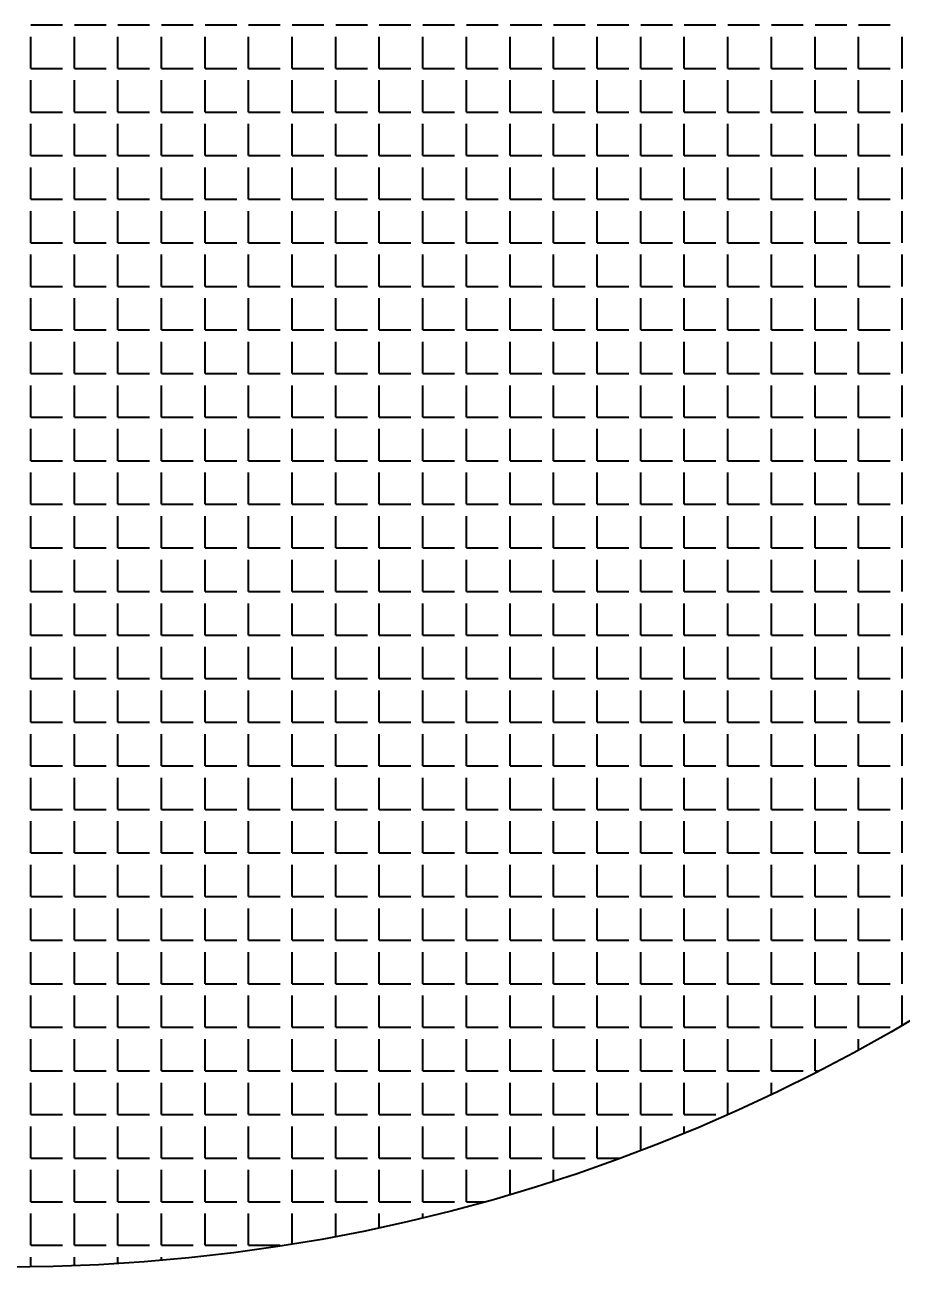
# Model space of a CAD drawing. Header units: millimetres. Extents: x 895788 to 1136524, y -21936 to 400945.
# Drawn here: x 929187.61 to 929204.19, y 272903.44 to 272926.91 of the extents above; entities that cross this region are included whole.
import ezdxf

# ---------------------------------------------------------------- set-up
doc = ezdxf.new("R2010")
doc.units = ezdxf.units.MM
doc.layers.add('GRANIT', color=10, linetype='Continuous', lineweight=30)

msp = doc.modelspace()

# ---------------------------------------------------------------- linework, layer by layer
at = {"layer": 'GRANIT', "color": 0, "linetype": 'Continuous', "lineweight": 40}
for p, q in [((929187.719, 272926.908), (929188.318, 272926.908)), ((929188.543, 272926.908), (929189.142, 272926.908)), ((929189.366, 272926.908), (929189.965, 272926.908)), ((929190.19, 272926.908), (929190.789, 272926.908)), ((929191.013, 272926.908), (929191.612, 272926.908)), ((929191.837, 272926.908), (929192.436, 272926.908)), ((929192.66, 272926.908), (929193.259, 272926.908)), ((929193.484, 272926.908), (929194.083, 272926.908)), ((929194.307, 272926.908), (929194.906, 272926.908)), ((929195.131, 272926.908), (929195.73, 272926.908)), ((929195.955, 272926.908), (929196.553, 272926.908)), ((929196.778, 272926.908), (929197.377, 272926.908)), ((929197.602, 272926.908), (929198.2, 272926.908)), ((929198.425, 272926.908), (929199.024, 272926.908)), ((929199.249, 272926.908), (929199.848, 272926.908)), ((929200.072, 272926.908), (929200.671, 272926.908)), ((929200.896, 272926.908), (929201.495, 272926.908)), ((929201.719, 272926.908), (929202.318, 272926.908)), ((929202.543, 272926.908), (929203.142, 272926.908)), ((929203.366, 272926.908), (929203.965, 272926.908)), ((929187.719, 272926.085), (929187.719, 272926.683)), ((929188.543, 272926.085), (929188.543, 272926.683)), ((929189.366, 272926.085), (929189.366, 272926.683)), ((929190.19, 272926.085), (929190.19, 272926.683)), ((929191.013, 272926.085), (929191.013, 272926.683)), ((929191.837, 272926.085), (929191.837, 272926.683)), ((929192.66, 272926.085), (929192.66, 272926.683)), ((929193.484, 272926.085), (929193.484, 272926.683)), ((929194.307, 272926.085), (929194.307, 272926.683)), ((929195.131, 272926.085), (929195.131, 272926.683)), ((929195.955, 272926.085), (929195.955, 272926.683)), ((929196.778, 272926.085), (929196.778, 272926.683)), ((929197.602, 272926.085), (929197.602, 272926.683)), ((929198.425, 272926.085), (929198.425, 272926.683)), ((929199.249, 272926.085), (929199.249, 272926.683)), ((929200.072, 272926.085), (929200.072, 272926.683)), ((929200.896, 272926.085), (929200.896, 272926.683)), ((929201.719, 272926.085), (929201.719, 272926.683)), ((929202.543, 272926.085), (929202.543, 272926.683)), ((929203.366, 272926.085), (929203.366, 272926.683)), ((929204.19, 272926.085), (929204.19, 272926.683)), ((929187.719, 272926.085), (929188.318, 272926.085)), ((929188.543, 272926.085), (929189.142, 272926.085)), ((929189.366, 272926.085), (929189.965, 272926.085)), ((929190.19, 272926.085), (929190.789, 272926.085)), ((929191.013, 272926.085), (929191.612, 272926.085)), ((929191.837, 272926.085), (929192.436, 272926.085)), ((929192.66, 272926.085), (929193.259, 272926.085)), ((929193.484, 272926.085), (929194.083, 272926.085)), ((929194.307, 272926.085), (929194.906, 272926.085)), ((929195.131, 272926.085), (929195.73, 272926.085)), ((929195.955, 272926.085), (929196.553, 272926.085)), ((929196.778, 272926.085), (929197.377, 272926.085)), ((929197.602, 272926.085), (929198.2, 272926.085)), ((929198.425, 272926.085), (929199.024, 272926.085)), ((929199.249, 272926.085), (929199.848, 272926.085)), ((929200.072, 272926.085), (929200.671, 272926.085)), ((929200.896, 272926.085), (929201.495, 272926.085)), ((929201.719, 272926.085), (929202.318, 272926.085)), ((929202.543, 272926.085), (929203.142, 272926.085)), ((929203.366, 272926.085), (929203.965, 272926.085)), ((929187.719, 272925.261), (929187.719, 272925.86)), ((929188.543, 272925.261), (929188.543, 272925.86)), ((929189.366, 272925.261), (929189.366, 272925.86)), ((929190.19, 272925.261), (929190.19, 272925.86)), ((929191.013, 272925.261), (929191.013, 272925.86)), ((929191.837, 272925.261), (929191.837, 272925.86)), ((929192.66, 272925.261), (929192.66, 272925.86)), ((929193.484, 272925.261), (929193.484, 272925.86)), ((929194.307, 272925.261), (929194.307, 272925.86)), ((929195.131, 272925.261), (929195.131, 272925.86)), ((929195.955, 272925.261), (929195.955, 272925.86)), ((929196.778, 272925.261), (929196.778, 272925.86)), ((929197.602, 272925.261), (929197.602, 272925.86)), ((929198.425, 272925.261), (929198.425, 272925.86)), ((929199.249, 272925.261), (929199.249, 272925.86)), ((929200.072, 272925.261), (929200.072, 272925.86)), ((929200.896, 272925.261), (929200.896, 272925.86)), ((929201.719, 272925.261), (929201.719, 272925.86)), ((929202.543, 272925.261), (929202.543, 272925.86)), ((929203.366, 272925.261), (929203.366, 272925.86)), ((929204.19, 272925.261), (929204.19, 272925.86)), ((929187.719, 272925.261), (929188.318, 272925.261)), ((929188.543, 272925.261), (929189.142, 272925.261)), ((929189.366, 272925.261), (929189.965, 272925.261)), ((929190.19, 272925.261), (929190.789, 272925.261)), ((929191.013, 272925.261), (929191.612, 272925.261)), ((929191.837, 272925.261), (929192.436, 272925.261)), ((929192.66, 272925.261), (929193.259, 272925.261)), ((929193.484, 272925.261), (929194.083, 272925.261)), ((929194.307, 272925.261), (929194.906, 272925.261)), ((929195.131, 272925.261), (929195.73, 272925.261)), ((929195.955, 272925.261), (929196.553, 272925.261)), ((929196.778, 272925.261), (929197.377, 272925.261)), ((929197.602, 272925.261), (929198.2, 272925.261)), ((929198.425, 272925.261), (929199.024, 272925.261)), ((929199.249, 272925.261), (929199.848, 272925.261)), ((929200.072, 272925.261), (929200.671, 272925.261)), ((929200.896, 272925.261), (929201.495, 272925.261)), ((929201.719, 272925.261), (929202.318, 272925.261)), ((929202.543, 272925.261), (929203.142, 272925.261)), ((929203.366, 272925.261), (929203.965, 272925.261)), ((929187.719, 272924.437), (929187.719, 272925.036)), ((929188.543, 272924.437), (929188.543, 272925.036)), ((929189.366, 272924.437), (929189.366, 272925.036)), ((929190.19, 272924.437), (929190.19, 272925.036)), ((929191.013, 272924.437), (929191.013, 272925.036)), ((929191.837, 272924.437), (929191.837, 272925.036)), ((929192.66, 272924.437), (929192.66, 272925.036)), ((929193.484, 272924.437), (929193.484, 272925.036)), ((929194.307, 272924.437), (929194.307, 272925.036)), ((929195.131, 272924.437), (929195.131, 272925.036)), ((929195.955, 272924.437), (929195.955, 272925.036)), ((929196.778, 272924.437), (929196.778, 272925.036)), ((929197.602, 272924.437), (929197.602, 272925.036)), ((929198.425, 272924.437), (929198.425, 272925.036)), ((929199.249, 272924.437), (929199.249, 272925.036)), ((929200.072, 272924.437), (929200.072, 272925.036)), ((929200.896, 272924.437), (929200.896, 272925.036)), ((929201.719, 272924.437), (929201.719, 272925.036)), ((929202.543, 272924.437), (929202.543, 272925.036)), ((929203.366, 272924.437), (929203.366, 272925.036)), ((929204.19, 272924.437), (929204.19, 272925.036)), ((929187.719, 272924.437), (929188.318, 272924.437)), ((929188.543, 272924.437), (929189.142, 272924.437)), ((929189.366, 272924.437), (929189.965, 272924.437)), ((929190.19, 272924.437), (929190.789, 272924.437)), ((929191.013, 272924.437), (929191.612, 272924.437)), ((929191.837, 272924.437), (929192.436, 272924.437)), ((929192.66, 272924.437), (929193.259, 272924.437)), ((929193.484, 272924.437), (929194.083, 272924.437)), ((929194.307, 272924.437), (929194.906, 272924.437)), ((929195.131, 272924.437), (929195.73, 272924.437)), ((929195.955, 272924.437), (929196.553, 272924.437)), ((929196.778, 272924.437), (929197.377, 272924.437)), ((929197.602, 272924.437), (929198.2, 272924.437)), ((929198.425, 272924.437), (929199.024, 272924.437)), ((929199.249, 272924.437), (929199.848, 272924.437)), ((929200.072, 272924.437), (929200.671, 272924.437)), ((929200.896, 272924.437), (929201.495, 272924.437)), ((929201.719, 272924.437), (929202.318, 272924.437)), ((929202.543, 272924.437), (929203.142, 272924.437)), ((929203.366, 272924.437), (929203.965, 272924.437)), ((929187.719, 272923.614), (929187.719, 272924.213)), ((929188.543, 272923.614), (929188.543, 272924.213)), ((929189.366, 272923.614), (929189.366, 272924.213)), ((929190.19, 272923.614), (929190.19, 272924.213)), ((929191.013, 272923.614), (929191.013, 272924.213)), ((929191.837, 272923.614), (929191.837, 272924.213)), ((929192.66, 272923.614), (929192.66, 272924.213)), ((929193.484, 272923.614), (929193.484, 272924.213)), ((929194.307, 272923.614), (929194.307, 272924.213)), ((929195.131, 272923.614), (929195.131, 272924.213)), ((929195.955, 272923.614), (929195.955, 272924.213)), ((929196.778, 272923.614), (929196.778, 272924.213)), ((929197.602, 272923.614), (929197.602, 272924.213)), ((929198.425, 272923.614), (929198.425, 272924.213)), ((929199.249, 272923.614), (929199.249, 272924.213)), ((929200.072, 272923.614), (929200.072, 272924.213)), ((929200.896, 272923.614), (929200.896, 272924.213)), ((929201.719, 272923.614), (929201.719, 272924.213)), ((929202.543, 272923.614), (929202.543, 272924.213)), ((929203.366, 272923.614), (929203.366, 272924.213)), ((929204.19, 272923.614), (929204.19, 272924.213)), ((929187.719, 272923.614), (929188.318, 272923.614)), ((929188.543, 272923.614), (929189.142, 272923.614)), ((929189.366, 272923.614), (929189.965, 272923.614)), ((929190.19, 272923.614), (929190.789, 272923.614)), ((929191.013, 272923.614), (929191.612, 272923.614)), ((929191.837, 272923.614), (929192.436, 272923.614)), ((929192.66, 272923.614), (929193.259, 272923.614)), ((929193.484, 272923.614), (929194.083, 272923.614)), ((929194.307, 272923.614), (929194.906, 272923.614)), ((929195.131, 272923.614), (929195.73, 272923.614)), ((929195.955, 272923.614), (929196.553, 272923.614)), ((929196.778, 272923.614), (929197.377, 272923.614)), ((929197.602, 272923.614), (929198.2, 272923.614)), ((929198.425, 272923.614), (929199.024, 272923.614)), ((929199.249, 272923.614), (929199.848, 272923.614)), ((929200.072, 272923.614), (929200.671, 272923.614)), ((929200.896, 272923.614), (929201.495, 272923.614)), ((929201.719, 272923.614), (929202.318, 272923.614)), ((929202.543, 272923.614), (929203.142, 272923.614)), ((929203.366, 272923.614), (929203.965, 272923.614)), ((929187.719, 272922.79), (929187.719, 272923.389)), ((929188.543, 272922.79), (929188.543, 272923.389)), ((929189.366, 272922.79), (929189.366, 272923.389)), ((929190.19, 272922.79), (929190.19, 272923.389)), ((929191.013, 272922.79), (929191.013, 272923.389)), ((929191.837, 272922.79), (929191.837, 272923.389)), ((929192.66, 272922.79), (929192.66, 272923.389)), ((929193.484, 272922.79), (929193.484, 272923.389)), ((929194.307, 272922.79), (929194.307, 272923.389)), ((929195.131, 272922.79), (929195.131, 272923.389)), ((929195.955, 272922.79), (929195.955, 272923.389)), ((929196.778, 272922.79), (929196.778, 272923.389)), ((929197.602, 272922.79), (929197.602, 272923.389)), ((929198.425, 272922.79), (929198.425, 272923.389)), ((929199.249, 272922.79), (929199.249, 272923.389)), ((929200.072, 272922.79), (929200.072, 272923.389)), ((929200.896, 272922.79), (929200.896, 272923.389)), ((929201.719, 272922.79), (929201.719, 272923.389)), ((929202.543, 272922.79), (929202.543, 272923.389)), ((929203.366, 272922.79), (929203.366, 272923.389)), ((929204.19, 272922.79), (929204.19, 272923.389)), ((929187.719, 272922.79), (929188.318, 272922.79)), ((929188.543, 272922.79), (929189.142, 272922.79)), ((929189.366, 272922.79), (929189.965, 272922.79)), ((929190.19, 272922.79), (929190.789, 272922.79)), ((929191.013, 272922.79), (929191.612, 272922.79)), ((929191.837, 272922.79), (929192.436, 272922.79)), ((929192.66, 272922.79), (929193.259, 272922.79)), ((929193.484, 272922.79), (929194.083, 272922.79)), ((929194.307, 272922.79), (929194.906, 272922.79)), ((929195.131, 272922.79), (929195.73, 272922.79)), ((929195.955, 272922.79), (929196.553, 272922.79)), ((929196.778, 272922.79), (929197.377, 272922.79)), ((929197.602, 272922.79), (929198.2, 272922.79)), ((929198.425, 272922.79), (929199.024, 272922.79)), ((929199.249, 272922.79), (929199.848, 272922.79)), ((929200.072, 272922.79), (929200.671, 272922.79)), ((929200.896, 272922.79), (929201.495, 272922.79)), ((929201.719, 272922.79), (929202.318, 272922.79)), ((929202.543, 272922.79), (929203.142, 272922.79)), ((929203.366, 272922.79), (929203.965, 272922.79)), ((929187.719, 272921.967), (929187.719, 272922.566)), ((929188.543, 272921.967), (929188.543, 272922.566)), ((929189.366, 272921.967), (929189.366, 272922.566)), ((929190.19, 272921.967), (929190.19, 272922.566)), ((929191.013, 272921.967), (929191.013, 272922.566)), ((929191.837, 272921.967), (929191.837, 272922.566)), ((929192.66, 272921.967), (929192.66, 272922.566)), ((929193.484, 272921.967), (929193.484, 272922.566)), ((929194.307, 272921.967), (929194.307, 272922.566)), ((929195.131, 272921.967), (929195.131, 272922.566)), ((929195.955, 272921.967), (929195.955, 272922.566)), ((929196.778, 272921.967), (929196.778, 272922.566)), ((929197.602, 272921.967), (929197.602, 272922.566)), ((929198.425, 272921.967), (929198.425, 272922.566)), ((929199.249, 272921.967), (929199.249, 272922.566)), ((929200.072, 272921.967), (929200.072, 272922.566)), ((929200.896, 272921.967), (929200.896, 272922.566)), ((929201.719, 272921.967), (929201.719, 272922.566)), ((929202.543, 272921.967), (929202.543, 272922.566)), ((929203.366, 272921.967), (929203.366, 272922.566)), ((929204.19, 272921.967), (929204.19, 272922.566)), ((929187.719, 272921.967), (929188.318, 272921.967)), ((929188.543, 272921.967), (929189.142, 272921.967)), ((929189.366, 272921.967), (929189.965, 272921.967)), ((929190.19, 272921.967), (929190.789, 272921.967)), ((929191.013, 272921.967), (929191.612, 272921.967)), ((929191.837, 272921.967), (929192.436, 272921.967)), ((929192.66, 272921.967), (929193.259, 272921.967)), ((929193.484, 272921.967), (929194.083, 272921.967)), ((929194.307, 272921.967), (929194.906, 272921.967)), ((929195.131, 272921.967), (929195.73, 272921.967)), ((929195.955, 272921.967), (929196.553, 272921.967)), ((929196.778, 272921.967), (929197.377, 272921.967)), ((929197.602, 272921.967), (929198.2, 272921.967)), ((929198.425, 272921.967), (929199.024, 272921.967)), ((929199.249, 272921.967), (929199.848, 272921.967)), ((929200.072, 272921.967), (929200.671, 272921.967)), ((929200.896, 272921.967), (929201.495, 272921.967)), ((929201.719, 272921.967), (929202.318, 272921.967)), ((929202.543, 272921.967), (929203.142, 272921.967)), ((929203.366, 272921.967), (929203.965, 272921.967)), ((929187.719, 272921.143), (929187.719, 272921.742)), ((929188.543, 272921.143), (929188.543, 272921.742)), ((929189.366, 272921.143), (929189.366, 272921.742)), ((929190.19, 272921.143), (929190.19, 272921.742)), ((929191.013, 272921.143), (929191.013, 272921.742)), ((929191.837, 272921.143), (929191.837, 272921.742)), ((929192.66, 272921.143), (929192.66, 272921.742)), ((929193.484, 272921.143), (929193.484, 272921.742)), ((929194.307, 272921.143), (929194.307, 272921.742)), ((929195.131, 272921.143), (929195.131, 272921.742)), ((929195.955, 272921.143), (929195.955, 272921.742)), ((929196.778, 272921.143), (929196.778, 272921.742)), ((929197.602, 272921.143), (929197.602, 272921.742)), ((929198.425, 272921.143), (929198.425, 272921.742)), ((929199.249, 272921.143), (929199.249, 272921.742)), ((929200.072, 272921.143), (929200.072, 272921.742)), ((929200.896, 272921.143), (929200.896, 272921.742)), ((929201.719, 272921.143), (929201.719, 272921.742)), ((929202.543, 272921.143), (929202.543, 272921.742)), ((929203.366, 272921.143), (929203.366, 272921.742)), ((929204.19, 272921.143), (929204.19, 272921.742)), ((929187.719, 272921.143), (929188.318, 272921.143)), ((929188.543, 272921.143), (929189.142, 272921.143)), ((929189.366, 272921.143), (929189.965, 272921.143)), ((929190.19, 272921.143), (929190.789, 272921.143)), ((929191.013, 272921.143), (929191.612, 272921.143)), ((929191.837, 272921.143), (929192.436, 272921.143)), ((929192.66, 272921.143), (929193.259, 272921.143)), ((929193.484, 272921.143), (929194.083, 272921.143)), ((929194.307, 272921.143), (929194.906, 272921.143)), ((929195.131, 272921.143), (929195.73, 272921.143)), ((929195.955, 272921.143), (929196.553, 272921.143)), ((929196.778, 272921.143), (929197.377, 272921.143)), ((929197.602, 272921.143), (929198.2, 272921.143)), ((929198.425, 272921.143), (929199.024, 272921.143)), ((929199.249, 272921.143), (929199.848, 272921.143)), ((929200.072, 272921.143), (929200.671, 272921.143)), ((929200.896, 272921.143), (929201.495, 272921.143)), ((929201.719, 272921.143), (929202.318, 272921.143)), ((929202.543, 272921.143), (929203.142, 272921.143)), ((929203.366, 272921.143), (929203.965, 272921.143)), ((929187.719, 272920.32), (929187.719, 272920.919)), ((929188.543, 272920.32), (929188.543, 272920.919)), ((929189.366, 272920.32), (929189.366, 272920.919)), ((929190.19, 272920.32), (929190.19, 272920.919)), ((929191.013, 272920.32), (929191.013, 272920.919)), ((929191.837, 272920.32), (929191.837, 272920.919)), ((929192.66, 272920.32), (929192.66, 272920.919)), ((929193.484, 272920.32), (929193.484, 272920.919)), ((929194.307, 272920.32), (929194.307, 272920.919)), ((929195.131, 272920.32), (929195.131, 272920.919)), ((929195.955, 272920.32), (929195.955, 272920.919)), ((929196.778, 272920.32), (929196.778, 272920.919)), ((929197.602, 272920.32), (929197.602, 272920.919)), ((929198.425, 272920.32), (929198.425, 272920.919)), ((929199.249, 272920.32), (929199.249, 272920.919)), ((929200.072, 272920.32), (929200.072, 272920.919)), ((929200.896, 272920.32), (929200.896, 272920.919)), ((929201.719, 272920.32), (929201.719, 272920.919)), ((929202.543, 272920.32), (929202.543, 272920.919)), ((929203.366, 272920.32), (929203.366, 272920.919)), ((929204.19, 272920.32), (929204.19, 272920.919)), ((929187.719, 272920.32), (929188.318, 272920.32)), ((929188.543, 272920.32), (929189.142, 272920.32)), ((929189.366, 272920.32), (929189.965, 272920.32)), ((929190.19, 272920.32), (929190.789, 272920.32)), ((929191.013, 272920.32), (929191.612, 272920.32)), ((929191.837, 272920.32), (929192.436, 272920.32)), ((929192.66, 272920.32), (929193.259, 272920.32)), ((929193.484, 272920.32), (929194.083, 272920.32)), ((929194.307, 272920.32), (929194.906, 272920.32)), ((929195.131, 272920.32), (929195.73, 272920.32)), ((929195.955, 272920.32), (929196.553, 272920.32)), ((929196.778, 272920.32), (929197.377, 272920.32)), ((929197.602, 272920.32), (929198.2, 272920.32)), ((929198.425, 272920.32), (929199.024, 272920.32)), ((929199.249, 272920.32), (929199.848, 272920.32)), ((929200.072, 272920.32), (929200.671, 272920.32)), ((929200.896, 272920.32), (929201.495, 272920.32)), ((929201.719, 272920.32), (929202.318, 272920.32)), ((929202.543, 272920.32), (929203.142, 272920.32)), ((929203.366, 272920.32), (929203.965, 272920.32)), ((929187.719, 272919.496), (929187.719, 272920.095)), ((929188.543, 272919.496), (929188.543, 272920.095)), ((929189.366, 272919.496), (929189.366, 272920.095)), ((929190.19, 272919.496), (929190.19, 272920.095)), ((929191.013, 272919.496), (929191.013, 272920.095)), ((929191.837, 272919.496), (929191.837, 272920.095)), ((929192.66, 272919.496), (929192.66, 272920.095)), ((929193.484, 272919.496), (929193.484, 272920.095)), ((929194.307, 272919.496), (929194.307, 272920.095)), ((929195.131, 272919.496), (929195.131, 272920.095)), ((929195.955, 272919.496), (929195.955, 272920.095)), ((929196.778, 272919.496), (929196.778, 272920.095)), ((929197.602, 272919.496), (929197.602, 272920.095)), ((929198.425, 272919.496), (929198.425, 272920.095)), ((929199.249, 272919.496), (929199.249, 272920.095)), ((929200.072, 272919.496), (929200.072, 272920.095)), ((929200.896, 272919.496), (929200.896, 272920.095)), ((929201.719, 272919.496), (929201.719, 272920.095)), ((929202.543, 272919.496), (929202.543, 272920.095)), ((929203.366, 272919.496), (929203.366, 272920.095)), ((929204.19, 272919.496), (929204.19, 272920.095)), ((929187.719, 272919.496), (929188.318, 272919.496)), ((929188.543, 272919.496), (929189.142, 272919.496)), ((929189.366, 272919.496), (929189.965, 272919.496)), ((929190.19, 272919.496), (929190.789, 272919.496)), ((929191.013, 272919.496), (929191.612, 272919.496)), ((929191.837, 272919.496), (929192.436, 272919.496)), ((929192.66, 272919.496), (929193.259, 272919.496)), ((929193.484, 272919.496), (929194.083, 272919.496)), ((929194.307, 272919.496), (929194.906, 272919.496)), ((929195.131, 272919.496), (929195.73, 272919.496)), ((929195.955, 272919.496), (929196.553, 272919.496)), ((929196.778, 272919.496), (929197.377, 272919.496)), ((929197.602, 272919.496), (929198.2, 272919.496)), ((929198.425, 272919.496), (929199.024, 272919.496)), ((929199.249, 272919.496), (929199.848, 272919.496)), ((929200.072, 272919.496), (929200.671, 272919.496)), ((929200.896, 272919.496), (929201.495, 272919.496)), ((929201.719, 272919.496), (929202.318, 272919.496)), ((929202.543, 272919.496), (929203.142, 272919.496)), ((929203.366, 272919.496), (929203.965, 272919.496)), ((929187.719, 272918.673), (929187.719, 272919.272)), ((929188.543, 272918.673), (929188.543, 272919.272)), ((929189.366, 272918.673), (929189.366, 272919.272)), ((929190.19, 272918.673), (929190.19, 272919.272)), ((929191.013, 272918.673), (929191.013, 272919.272)), ((929191.837, 272918.673), (929191.837, 272919.272)), ((929192.66, 272918.673), (929192.66, 272919.272)), ((929193.484, 272918.673), (929193.484, 272919.272)), ((929194.307, 272918.673), (929194.307, 272919.272)), ((929195.131, 272918.673), (929195.131, 272919.272)), ((929195.955, 272918.673), (929195.955, 272919.272)), ((929196.778, 272918.673), (929196.778, 272919.272)), ((929197.602, 272918.673), (929197.602, 272919.272)), ((929198.425, 272918.673), (929198.425, 272919.272)), ((929199.249, 272918.673), (929199.249, 272919.272)), ((929200.072, 272918.673), (929200.072, 272919.272)), ((929200.896, 272918.673), (929200.896, 272919.272)), ((929201.719, 272918.673), (929201.719, 272919.272)), ((929202.543, 272918.673), (929202.543, 272919.272)), ((929203.366, 272918.673), (929203.366, 272919.272)), ((929204.19, 272918.673), (929204.19, 272919.272)), ((929187.719, 272918.673), (929188.318, 272918.673)), ((929188.543, 272918.673), (929189.142, 272918.673)), ((929189.366, 272918.673), (929189.965, 272918.673)), ((929190.19, 272918.673), (929190.789, 272918.673)), ((929191.013, 272918.673), (929191.612, 272918.673)), ((929191.837, 272918.673), (929192.436, 272918.673)), ((929192.66, 272918.673), (929193.259, 272918.673)), ((929193.484, 272918.673), (929194.083, 272918.673)), ((929194.307, 272918.673), (929194.906, 272918.673)), ((929195.131, 272918.673), (929195.73, 272918.673)), ((929195.955, 272918.673), (929196.553, 272918.673)), ((929196.778, 272918.673), (929197.377, 272918.673)), ((929197.602, 272918.673), (929198.2, 272918.673)), ((929198.425, 272918.673), (929199.024, 272918.673)), ((929199.249, 272918.673), (929199.848, 272918.673)), ((929200.072, 272918.673), (929200.671, 272918.673)), ((929200.896, 272918.673), (929201.495, 272918.673)), ((929201.719, 272918.673), (929202.318, 272918.673)), ((929202.543, 272918.673), (929203.142, 272918.673)), ((929203.366, 272918.673), (929203.965, 272918.673)), ((929187.719, 272917.849), (929187.719, 272918.448)), ((929188.543, 272917.849), (929188.543, 272918.448)), ((929189.366, 272917.849), (929189.366, 272918.448)), ((929190.19, 272917.849), (929190.19, 272918.448)), ((929191.013, 272917.849), (929191.013, 272918.448)), ((929191.837, 272917.849), (929191.837, 272918.448)), ((929192.66, 272917.849), (929192.66, 272918.448)), ((929193.484, 272917.849), (929193.484, 272918.448)), ((929194.307, 272917.849), (929194.307, 272918.448)), ((929195.131, 272917.849), (929195.131, 272918.448)), ((929195.955, 272917.849), (929195.955, 272918.448)), ((929196.778, 272917.849), (929196.778, 272918.448)), ((929197.602, 272917.849), (929197.602, 272918.448)), ((929198.425, 272917.849), (929198.425, 272918.448)), ((929199.249, 272917.849), (929199.249, 272918.448)), ((929200.072, 272917.849), (929200.072, 272918.448)), ((929200.896, 272917.849), (929200.896, 272918.448)), ((929201.719, 272917.849), (929201.719, 272918.448)), ((929202.543, 272917.849), (929202.543, 272918.448)), ((929203.366, 272917.849), (929203.366, 272918.448)), ((929204.19, 272917.849), (929204.19, 272918.448)), ((929187.719, 272917.849), (929188.318, 272917.849)), ((929188.543, 272917.849), (929189.142, 272917.849)), ((929189.366, 272917.849), (929189.965, 272917.849)), ((929190.19, 272917.849), (929190.789, 272917.849)), ((929191.013, 272917.849), (929191.612, 272917.849)), ((929191.837, 272917.849), (929192.436, 272917.849)), ((929192.66, 272917.849), (929193.259, 272917.849)), ((929193.484, 272917.849), (929194.083, 272917.849)), ((929194.307, 272917.849), (929194.906, 272917.849)), ((929195.131, 272917.849), (929195.73, 272917.849)), ((929195.955, 272917.849), (929196.553, 272917.849)), ((929196.778, 272917.849), (929197.377, 272917.849)), ((929197.602, 272917.849), (929198.2, 272917.849)), ((929198.425, 272917.849), (929199.024, 272917.849)), ((929199.249, 272917.849), (929199.848, 272917.849)), ((929200.072, 272917.849), (929200.671, 272917.849)), ((929200.896, 272917.849), (929201.495, 272917.849)), ((929201.719, 272917.849), (929202.318, 272917.849)), ((929202.543, 272917.849), (929203.142, 272917.849)), ((929203.366, 272917.849), (929203.965, 272917.849)), ((929187.719, 272917.026), (929187.719, 272917.625)), ((929188.543, 272917.026), (929188.543, 272917.625)), ((929189.366, 272917.026), (929189.366, 272917.625)), ((929190.19, 272917.026), (929190.19, 272917.625)), ((929191.013, 272917.026), (929191.013, 272917.625)), ((929191.837, 272917.026), (929191.837, 272917.625)), ((929192.66, 272917.026), (929192.66, 272917.625)), ((929193.484, 272917.026), (929193.484, 272917.625)), ((929194.307, 272917.026), (929194.307, 272917.625)), ((929195.131, 272917.026), (929195.131, 272917.625)), ((929195.955, 272917.026), (929195.955, 272917.625)), ((929196.778, 272917.026), (929196.778, 272917.625)), ((929197.602, 272917.026), (929197.602, 272917.625)), ((929198.425, 272917.026), (929198.425, 272917.625)), ((929199.249, 272917.026), (929199.249, 272917.625)), ((929200.072, 272917.026), (929200.072, 272917.625)), ((929200.896, 272917.026), (929200.896, 272917.625)), ((929201.719, 272917.026), (929201.719, 272917.625)), ((929202.543, 272917.026), (929202.543, 272917.625)), ((929203.366, 272917.026), (929203.366, 272917.625)), ((929204.19, 272917.026), (929204.19, 272917.625)), ((929187.719, 272917.026), (929188.318, 272917.026)), ((929188.543, 272917.026), (929189.142, 272917.026)), ((929189.366, 272917.026), (929189.965, 272917.026)), ((929190.19, 272917.026), (929190.789, 272917.026)), ((929191.013, 272917.026), (929191.612, 272917.026)), ((929191.837, 272917.026), (929192.436, 272917.026)), ((929192.66, 272917.026), (929193.259, 272917.026)), ((929193.484, 272917.026), (929194.083, 272917.026)), ((929194.307, 272917.026), (929194.906, 272917.026)), ((929195.131, 272917.026), (929195.73, 272917.026)), ((929195.955, 272917.026), (929196.553, 272917.026)), ((929196.778, 272917.026), (929197.377, 272917.026)), ((929197.602, 272917.026), (929198.2, 272917.026)), ((929198.425, 272917.026), (929199.024, 272917.026)), ((929199.249, 272917.026), (929199.848, 272917.026)), ((929200.072, 272917.026), (929200.671, 272917.026)), ((929200.896, 272917.026), (929201.495, 272917.026)), ((929201.719, 272917.026), (929202.318, 272917.026)), ((929202.543, 272917.026), (929203.142, 272917.026)), ((929203.366, 272917.026), (929203.965, 272917.026)), ((929187.719, 272916.202), (929187.719, 272916.801)), ((929188.543, 272916.202), (929188.543, 272916.801)), ((929189.366, 272916.202), (929189.366, 272916.801)), ((929190.19, 272916.202), (929190.19, 272916.801)), ((929191.013, 272916.202), (929191.013, 272916.801)), ((929191.837, 272916.202), (929191.837, 272916.801)), ((929192.66, 272916.202), (929192.66, 272916.801)), ((929193.484, 272916.202), (929193.484, 272916.801)), ((929194.307, 272916.202), (929194.307, 272916.801)), ((929195.131, 272916.202), (929195.131, 272916.801)), ((929195.955, 272916.202), (929195.955, 272916.801)), ((929196.778, 272916.202), (929196.778, 272916.801)), ((929197.602, 272916.202), (929197.602, 272916.801)), ((929198.425, 272916.202), (929198.425, 272916.801)), ((929199.249, 272916.202), (929199.249, 272916.801)), ((929200.072, 272916.202), (929200.072, 272916.801)), ((929200.896, 272916.202), (929200.896, 272916.801)), ((929201.719, 272916.202), (929201.719, 272916.801)), ((929202.543, 272916.202), (929202.543, 272916.801)), ((929203.366, 272916.202), (929203.366, 272916.801)), ((929204.19, 272916.202), (929204.19, 272916.801)), ((929187.719, 272916.202), (929188.318, 272916.202)), ((929188.543, 272916.202), (929189.142, 272916.202)), ((929189.366, 272916.202), (929189.965, 272916.202)), ((929190.19, 272916.202), (929190.789, 272916.202)), ((929191.013, 272916.202), (929191.612, 272916.202)), ((929191.837, 272916.202), (929192.436, 272916.202)), ((929192.66, 272916.202), (929193.259, 272916.202)), ((929193.484, 272916.202), (929194.083, 272916.202)), ((929194.307, 272916.202), (929194.906, 272916.202)), ((929195.131, 272916.202), (929195.73, 272916.202)), ((929195.955, 272916.202), (929196.553, 272916.202)), ((929196.778, 272916.202), (929197.377, 272916.202)), ((929197.602, 272916.202), (929198.2, 272916.202)), ((929198.425, 272916.202), (929199.024, 272916.202)), ((929199.249, 272916.202), (929199.848, 272916.202)), ((929200.072, 272916.202), (929200.671, 272916.202)), ((929200.896, 272916.202), (929201.495, 272916.202)), ((929201.719, 272916.202), (929202.318, 272916.202)), ((929202.543, 272916.202), (929203.142, 272916.202)), ((929203.366, 272916.202), (929203.965, 272916.202)), ((929187.719, 272915.379), (929187.719, 272915.978)), ((929188.543, 272915.379), (929188.543, 272915.978)), ((929189.366, 272915.379), (929189.366, 272915.978)), ((929190.19, 272915.379), (929190.19, 272915.978)), ((929191.013, 272915.379), (929191.013, 272915.978)), ((929191.837, 272915.379), (929191.837, 272915.978)), ((929192.66, 272915.379), (929192.66, 272915.978)), ((929193.484, 272915.379), (929193.484, 272915.978)), ((929194.307, 272915.379), (929194.307, 272915.978)), ((929195.131, 272915.379), (929195.131, 272915.978)), ((929195.955, 272915.379), (929195.955, 272915.978)), ((929196.778, 272915.379), (929196.778, 272915.978)), ((929197.602, 272915.379), (929197.602, 272915.978)), ((929198.425, 272915.379), (929198.425, 272915.978)), ((929199.249, 272915.379), (929199.249, 272915.978)), ((929200.072, 272915.379), (929200.072, 272915.978)), ((929200.896, 272915.379), (929200.896, 272915.978)), ((929201.719, 272915.379), (929201.719, 272915.978)), ((929202.543, 272915.379), (929202.543, 272915.978)), ((929203.366, 272915.379), (929203.366, 272915.978)), ((929204.19, 272915.379), (929204.19, 272915.978)), ((929187.719, 272915.379), (929188.318, 272915.379)), ((929188.543, 272915.379), (929189.142, 272915.379)), ((929189.366, 272915.379), (929189.965, 272915.379)), ((929190.19, 272915.379), (929190.789, 272915.379)), ((929191.013, 272915.379), (929191.612, 272915.379)), ((929191.837, 272915.379), (929192.436, 272915.379)), ((929192.66, 272915.379), (929193.259, 272915.379)), ((929193.484, 272915.379), (929194.083, 272915.379)), ((929194.307, 272915.379), (929194.906, 272915.379)), ((929195.131, 272915.379), (929195.73, 272915.379)), ((929195.955, 272915.379), (929196.553, 272915.379)), ((929196.778, 272915.379), (929197.377, 272915.379)), ((929197.602, 272915.379), (929198.2, 272915.379)), ((929198.425, 272915.379), (929199.024, 272915.379)), ((929199.249, 272915.379), (929199.848, 272915.379)), ((929200.072, 272915.379), (929200.671, 272915.379)), ((929200.896, 272915.379), (929201.495, 272915.379)), ((929201.719, 272915.379), (929202.318, 272915.379)), ((929202.543, 272915.379), (929203.142, 272915.379)), ((929203.366, 272915.379), (929203.965, 272915.379)), ((929187.719, 272914.555), (929187.719, 272915.154)), ((929188.543, 272914.555), (929188.543, 272915.154)), ((929189.366, 272914.555), (929189.366, 272915.154)), ((929190.19, 272914.555), (929190.19, 272915.154)), ((929191.013, 272914.555), (929191.013, 272915.154)), ((929191.837, 272914.555), (929191.837, 272915.154)), ((929192.66, 272914.555), (929192.66, 272915.154)), ((929193.484, 272914.555), (929193.484, 272915.154)), ((929194.307, 272914.555), (929194.307, 272915.154)), ((929195.131, 272914.555), (929195.131, 272915.154)), ((929195.955, 272914.555), (929195.955, 272915.154)), ((929196.778, 272914.555), (929196.778, 272915.154)), ((929197.602, 272914.555), (929197.602, 272915.154)), ((929198.425, 272914.555), (929198.425, 272915.154)), ((929199.249, 272914.555), (929199.249, 272915.154)), ((929200.072, 272914.555), (929200.072, 272915.154)), ((929200.896, 272914.555), (929200.896, 272915.154)), ((929201.719, 272914.555), (929201.719, 272915.154)), ((929202.543, 272914.555), (929202.543, 272915.154)), ((929203.366, 272914.555), (929203.366, 272915.154)), ((929204.19, 272914.555), (929204.19, 272915.154)), ((929187.719, 272914.555), (929188.318, 272914.555)), ((929188.543, 272914.555), (929189.142, 272914.555)), ((929189.366, 272914.555), (929189.965, 272914.555)), ((929190.19, 272914.555), (929190.789, 272914.555)), ((929191.013, 272914.555), (929191.612, 272914.555)), ((929191.837, 272914.555), (929192.436, 272914.555)), ((929192.66, 272914.555), (929193.259, 272914.555)), ((929193.484, 272914.555), (929194.083, 272914.555)), ((929194.307, 272914.555), (929194.906, 272914.555)), ((929195.131, 272914.555), (929195.73, 272914.555)), ((929195.955, 272914.555), (929196.553, 272914.555)), ((929196.778, 272914.555), (929197.377, 272914.555)), ((929197.602, 272914.555), (929198.2, 272914.555)), ((929198.425, 272914.555), (929199.024, 272914.555)), ((929199.249, 272914.555), (929199.848, 272914.555)), ((929200.072, 272914.555), (929200.671, 272914.555)), ((929200.896, 272914.555), (929201.495, 272914.555)), ((929201.719, 272914.555), (929202.318, 272914.555)), ((929202.543, 272914.555), (929203.142, 272914.555)), ((929203.366, 272914.555), (929203.965, 272914.555)), ((929187.719, 272913.732), (929187.719, 272914.331)), ((929188.543, 272913.732), (929188.543, 272914.331)), ((929189.366, 272913.732), (929189.366, 272914.331)), ((929190.19, 272913.732), (929190.19, 272914.331)), ((929191.013, 272913.732), (929191.013, 272914.331)), ((929191.837, 272913.732), (929191.837, 272914.331)), ((929192.66, 272913.732), (929192.66, 272914.331)), ((929193.484, 272913.732), (929193.484, 272914.331)), ((929194.307, 272913.732), (929194.307, 272914.331)), ((929195.131, 272913.732), (929195.131, 272914.331)), ((929195.955, 272913.732), (929195.955, 272914.331)), ((929196.778, 272913.732), (929196.778, 272914.331)), ((929197.602, 272913.732), (929197.602, 272914.331)), ((929198.425, 272913.732), (929198.425, 272914.331)), ((929199.249, 272913.732), (929199.249, 272914.331)), ((929200.072, 272913.732), (929200.072, 272914.331)), ((929200.896, 272913.732), (929200.896, 272914.331)), ((929201.719, 272913.732), (929201.719, 272914.331)), ((929202.543, 272913.732), (929202.543, 272914.331)), ((929203.366, 272913.732), (929203.366, 272914.331)), ((929204.19, 272913.732), (929204.19, 272914.331)), ((929187.719, 272913.732), (929188.318, 272913.732)), ((929188.543, 272913.732), (929189.142, 272913.732)), ((929189.366, 272913.732), (929189.965, 272913.732)), ((929190.19, 272913.732), (929190.789, 272913.732)), ((929191.013, 272913.732), (929191.612, 272913.732)), ((929191.837, 272913.732), (929192.436, 272913.732)), ((929192.66, 272913.732), (929193.259, 272913.732)), ((929193.484, 272913.732), (929194.083, 272913.732)), ((929194.307, 272913.732), (929194.906, 272913.732)), ((929195.131, 272913.732), (929195.73, 272913.732)), ((929195.955, 272913.732), (929196.553, 272913.732)), ((929196.778, 272913.732), (929197.377, 272913.732)), ((929197.602, 272913.732), (929198.2, 272913.732)), ((929198.425, 272913.732), (929199.024, 272913.732)), ((929199.249, 272913.732), (929199.848, 272913.732)), ((929200.072, 272913.732), (929200.671, 272913.732)), ((929200.896, 272913.732), (929201.495, 272913.732)), ((929201.719, 272913.732), (929202.318, 272913.732)), ((929202.543, 272913.732), (929203.142, 272913.732)), ((929203.366, 272913.732), (929203.965, 272913.732)), ((929187.719, 272912.908), (929187.719, 272913.507)), ((929188.543, 272912.908), (929188.543, 272913.507)), ((929189.366, 272912.908), (929189.366, 272913.507)), ((929190.19, 272912.908), (929190.19, 272913.507)), ((929191.013, 272912.908), (929191.013, 272913.507)), ((929191.837, 272912.908), (929191.837, 272913.507)), ((929192.66, 272912.908), (929192.66, 272913.507)), ((929193.484, 272912.908), (929193.484, 272913.507)), ((929194.307, 272912.908), (929194.307, 272913.507)), ((929195.131, 272912.908), (929195.131, 272913.507)), ((929195.955, 272912.908), (929195.955, 272913.507)), ((929196.778, 272912.908), (929196.778, 272913.507)), ((929197.602, 272912.908), (929197.602, 272913.507)), ((929198.425, 272912.908), (929198.425, 272913.507)), ((929199.249, 272912.908), (929199.249, 272913.507)), ((929200.072, 272912.908), (929200.072, 272913.507)), ((929200.896, 272912.908), (929200.896, 272913.507)), ((929201.719, 272912.908), (929201.719, 272913.507)), ((929202.543, 272912.908), (929202.543, 272913.507)), ((929203.366, 272912.908), (929203.366, 272913.507)), ((929204.19, 272912.908), (929204.19, 272913.507)), ((929187.719, 272912.908), (929188.318, 272912.908)), ((929188.543, 272912.908), (929189.142, 272912.908)), ((929189.366, 272912.908), (929189.965, 272912.908)), ((929190.19, 272912.908), (929190.789, 272912.908)), ((929191.013, 272912.908), (929191.612, 272912.908)), ((929191.837, 272912.908), (929192.436, 272912.908)), ((929192.66, 272912.908), (929193.259, 272912.908)), ((929193.484, 272912.908), (929194.083, 272912.908)), ((929194.307, 272912.908), (929194.906, 272912.908)), ((929195.131, 272912.908), (929195.73, 272912.908)), ((929195.955, 272912.908), (929196.553, 272912.908)), ((929196.778, 272912.908), (929197.377, 272912.908)), ((929197.602, 272912.908), (929198.2, 272912.908)), ((929198.425, 272912.908), (929199.024, 272912.908)), ((929199.249, 272912.908), (929199.848, 272912.908)), ((929200.072, 272912.908), (929200.671, 272912.908)), ((929200.896, 272912.908), (929201.495, 272912.908)), ((929201.719, 272912.908), (929202.318, 272912.908)), ((929202.543, 272912.908), (929203.142, 272912.908)), ((929203.366, 272912.908), (929203.965, 272912.908)), ((929187.719, 272912.085), (929187.719, 272912.683)), ((929188.543, 272912.085), (929188.543, 272912.683)), ((929189.366, 272912.085), (929189.366, 272912.683)), ((929190.19, 272912.085), (929190.19, 272912.683)), ((929191.013, 272912.085), (929191.013, 272912.683)), ((929191.837, 272912.085), (929191.837, 272912.683)), ((929192.66, 272912.085), (929192.66, 272912.683)), ((929193.484, 272912.085), (929193.484, 272912.683)), ((929194.307, 272912.085), (929194.307, 272912.683)), ((929195.131, 272912.085), (929195.131, 272912.683)), ((929195.955, 272912.085), (929195.955, 272912.683)), ((929196.778, 272912.085), (929196.778, 272912.683)), ((929197.602, 272912.085), (929197.602, 272912.683)), ((929198.425, 272912.085), (929198.425, 272912.683)), ((929199.249, 272912.085), (929199.249, 272912.683)), ((929200.072, 272912.085), (929200.072, 272912.683)), ((929200.896, 272912.085), (929200.896, 272912.683)), ((929201.719, 272912.085), (929201.719, 272912.683)), ((929202.543, 272912.085), (929202.543, 272912.683)), ((929203.366, 272912.085), (929203.366, 272912.683)), ((929204.19, 272912.085), (929204.19, 272912.683)), ((929187.719, 272912.085), (929188.318, 272912.085)), ((929188.543, 272912.085), (929189.142, 272912.085)), ((929189.366, 272912.085), (929189.965, 272912.085)), ((929190.19, 272912.085), (929190.789, 272912.085)), ((929191.013, 272912.085), (929191.612, 272912.085)), ((929191.837, 272912.085), (929192.436, 272912.085)), ((929192.66, 272912.085), (929193.259, 272912.085)), ((929193.484, 272912.085), (929194.083, 272912.085)), ((929194.307, 272912.085), (929194.906, 272912.085)), ((929195.131, 272912.085), (929195.73, 272912.085)), ((929195.955, 272912.085), (929196.553, 272912.085)), ((929196.778, 272912.085), (929197.377, 272912.085)), ((929197.602, 272912.085), (929198.2, 272912.085)), ((929198.425, 272912.085), (929199.024, 272912.085)), ((929199.249, 272912.085), (929199.848, 272912.085)), ((929200.072, 272912.085), (929200.671, 272912.085)), ((929200.896, 272912.085), (929201.495, 272912.085)), ((929201.719, 272912.085), (929202.318, 272912.085)), ((929202.543, 272912.085), (929203.142, 272912.085)), ((929203.366, 272912.085), (929203.965, 272912.085)), ((929187.719, 272911.261), (929187.719, 272911.86)), ((929188.543, 272911.261), (929188.543, 272911.86)), ((929189.366, 272911.261), (929189.366, 272911.86)), ((929190.19, 272911.261), (929190.19, 272911.86)), ((929191.013, 272911.261), (929191.013, 272911.86)), ((929191.837, 272911.261), (929191.837, 272911.86)), ((929192.66, 272911.261), (929192.66, 272911.86)), ((929193.484, 272911.261), (929193.484, 272911.86)), ((929194.307, 272911.261), (929194.307, 272911.86)), ((929195.131, 272911.261), (929195.131, 272911.86)), ((929195.955, 272911.261), (929195.955, 272911.86)), ((929196.778, 272911.261), (929196.778, 272911.86)), ((929197.602, 272911.261), (929197.602, 272911.86)), ((929198.425, 272911.261), (929198.425, 272911.86)), ((929199.249, 272911.261), (929199.249, 272911.86)), ((929200.072, 272911.261), (929200.072, 272911.86)), ((929200.896, 272911.261), (929200.896, 272911.86)), ((929201.719, 272911.261), (929201.719, 272911.86)), ((929202.543, 272911.261), (929202.543, 272911.86)), ((929203.366, 272911.261), (929203.366, 272911.86)), ((929204.19, 272911.261), (929204.19, 272911.86)), ((929187.719, 272911.261), (929188.318, 272911.261)), ((929188.543, 272911.261), (929189.142, 272911.261)), ((929189.366, 272911.261), (929189.965, 272911.261)), ((929190.19, 272911.261), (929190.789, 272911.261)), ((929191.013, 272911.261), (929191.612, 272911.261)), ((929191.837, 272911.261), (929192.436, 272911.261)), ((929192.66, 272911.261), (929193.259, 272911.261)), ((929193.484, 272911.261), (929194.083, 272911.261)), ((929194.307, 272911.261), (929194.906, 272911.261)), ((929195.131, 272911.261), (929195.73, 272911.261)), ((929195.955, 272911.261), (929196.553, 272911.261)), ((929196.778, 272911.261), (929197.377, 272911.261)), ((929197.602, 272911.261), (929198.2, 272911.261)), ((929198.425, 272911.261), (929199.024, 272911.261)), ((929199.249, 272911.261), (929199.848, 272911.261)), ((929200.072, 272911.261), (929200.671, 272911.261)), ((929200.896, 272911.261), (929201.495, 272911.261)), ((929201.719, 272911.261), (929202.318, 272911.261)), ((929202.543, 272911.261), (929203.142, 272911.261)), ((929203.366, 272911.261), (929203.965, 272911.261)), ((929187.719, 272910.437), (929187.719, 272911.036)), ((929188.543, 272910.437), (929188.543, 272911.036)), ((929189.366, 272910.437), (929189.366, 272911.036)), ((929190.19, 272910.437), (929190.19, 272911.036)), ((929191.013, 272910.437), (929191.013, 272911.036)), ((929191.837, 272910.437), (929191.837, 272911.036)), ((929192.66, 272910.437), (929192.66, 272911.036)), ((929193.484, 272910.437), (929193.484, 272911.036)), ((929194.307, 272910.437), (929194.307, 272911.036)), ((929195.131, 272910.437), (929195.131, 272911.036)), ((929195.955, 272910.437), (929195.955, 272911.036)), ((929196.778, 272910.437), (929196.778, 272911.036)), ((929197.602, 272910.437), (929197.602, 272911.036)), ((929198.425, 272910.437), (929198.425, 272911.036)), ((929199.249, 272910.437), (929199.249, 272911.036)), ((929200.072, 272910.437), (929200.072, 272911.036)), ((929200.896, 272910.437), (929200.896, 272911.036)), ((929201.719, 272910.437), (929201.719, 272911.036)), ((929202.543, 272910.437), (929202.543, 272911.036)), ((929203.366, 272910.437), (929203.366, 272911.036)), ((929204.19, 272910.437), (929204.19, 272911.036)), ((929187.719, 272910.437), (929188.318, 272910.437)), ((929188.543, 272910.437), (929189.142, 272910.437)), ((929189.366, 272910.437), (929189.965, 272910.437)), ((929190.19, 272910.437), (929190.789, 272910.437)), ((929191.013, 272910.437), (929191.612, 272910.437)), ((929191.837, 272910.437), (929192.436, 272910.437)), ((929192.66, 272910.437), (929193.259, 272910.437)), ((929193.484, 272910.437), (929194.083, 272910.437)), ((929194.307, 272910.437), (929194.906, 272910.437)), ((929195.131, 272910.437), (929195.73, 272910.437)), ((929195.955, 272910.437), (929196.553, 272910.437)), ((929196.778, 272910.437), (929197.377, 272910.437)), ((929197.602, 272910.437), (929198.2, 272910.437)), ((929198.425, 272910.437), (929199.024, 272910.437)), ((929199.249, 272910.437), (929199.848, 272910.437)), ((929200.072, 272910.437), (929200.671, 272910.437)), ((929200.896, 272910.437), (929201.495, 272910.437)), ((929201.719, 272910.437), (929202.318, 272910.437)), ((929202.543, 272910.437), (929203.142, 272910.437)), ((929203.366, 272910.437), (929203.965, 272910.437)), ((929187.719, 272909.614), (929187.719, 272910.213)), ((929188.543, 272909.614), (929188.543, 272910.213)), ((929189.366, 272909.614), (929189.366, 272910.213)), ((929190.19, 272909.614), (929190.19, 272910.213)), ((929191.013, 272909.614), (929191.013, 272910.213)), ((929191.837, 272909.614), (929191.837, 272910.213)), ((929192.66, 272909.614), (929192.66, 272910.213)), ((929193.484, 272909.614), (929193.484, 272910.213)), ((929194.307, 272909.614), (929194.307, 272910.213)), ((929195.131, 272909.614), (929195.131, 272910.213)), ((929195.955, 272909.614), (929195.955, 272910.213)), ((929196.778, 272909.614), (929196.778, 272910.213)), ((929197.602, 272909.614), (929197.602, 272910.213)), ((929198.425, 272909.614), (929198.425, 272910.213)), ((929199.249, 272909.614), (929199.249, 272910.213)), ((929200.072, 272909.614), (929200.072, 272910.213)), ((929200.896, 272909.614), (929200.896, 272910.213)), ((929201.719, 272909.614), (929201.719, 272910.213)), ((929202.543, 272909.614), (929202.543, 272910.213)), ((929203.366, 272909.614), (929203.366, 272910.213)), ((929204.19, 272909.614), (929204.19, 272910.213)), ((929187.719, 272909.614), (929188.318, 272909.614)), ((929188.543, 272909.614), (929189.142, 272909.614)), ((929189.366, 272909.614), (929189.965, 272909.614)), ((929190.19, 272909.614), (929190.789, 272909.614)), ((929191.013, 272909.614), (929191.612, 272909.614)), ((929191.837, 272909.614), (929192.436, 272909.614)), ((929192.66, 272909.614), (929193.259, 272909.614)), ((929193.484, 272909.614), (929194.083, 272909.614)), ((929194.307, 272909.614), (929194.906, 272909.614)), ((929195.131, 272909.614), (929195.73, 272909.614)), ((929195.955, 272909.614), (929196.553, 272909.614)), ((929196.778, 272909.614), (929197.377, 272909.614)), ((929197.602, 272909.614), (929198.2, 272909.614)), ((929198.425, 272909.614), (929199.024, 272909.614)), ((929199.249, 272909.614), (929199.848, 272909.614)), ((929200.072, 272909.614), (929200.671, 272909.614)), ((929200.896, 272909.614), (929201.495, 272909.614)), ((929201.719, 272909.614), (929202.318, 272909.614)), ((929202.543, 272909.614), (929203.142, 272909.614)), ((929203.366, 272909.614), (929203.965, 272909.614)), ((929187.719, 272908.79), (929187.719, 272909.389)), ((929188.543, 272908.79), (929188.543, 272909.389)), ((929189.366, 272908.79), (929189.366, 272909.389)), ((929190.19, 272908.79), (929190.19, 272909.389)), ((929191.013, 272908.79), (929191.013, 272909.389)), ((929191.837, 272908.79), (929191.837, 272909.389)), ((929192.66, 272908.79), (929192.66, 272909.389)), ((929193.484, 272908.79), (929193.484, 272909.389)), ((929194.307, 272908.79), (929194.307, 272909.389)), ((929195.131, 272908.79), (929195.131, 272909.389)), ((929195.955, 272908.79), (929195.955, 272909.389)), ((929196.778, 272908.79), (929196.778, 272909.389)), ((929197.602, 272908.79), (929197.602, 272909.389)), ((929198.425, 272908.79), (929198.425, 272909.389)), ((929199.249, 272908.79), (929199.249, 272909.389)), ((929200.072, 272908.79), (929200.072, 272909.389)), ((929200.896, 272908.79), (929200.896, 272909.389)), ((929201.719, 272908.79), (929201.719, 272909.389)), ((929202.543, 272908.79), (929202.543, 272909.389)), ((929203.366, 272908.79), (929203.366, 272909.389)), ((929204.19, 272908.79), (929204.19, 272909.389)), ((929187.719, 272908.79), (929188.318, 272908.79)), ((929188.543, 272908.79), (929189.142, 272908.79)), ((929189.366, 272908.79), (929189.965, 272908.79)), ((929190.19, 272908.79), (929190.789, 272908.79)), ((929191.013, 272908.79), (929191.612, 272908.79)), ((929191.837, 272908.79), (929192.436, 272908.79)), ((929192.66, 272908.79), (929193.259, 272908.79)), ((929193.484, 272908.79), (929194.083, 272908.79)), ((929194.307, 272908.79), (929194.906, 272908.79)), ((929195.131, 272908.79), (929195.73, 272908.79)), ((929195.955, 272908.79), (929196.553, 272908.79)), ((929196.778, 272908.79), (929197.377, 272908.79)), ((929197.602, 272908.79), (929198.2, 272908.79)), ((929198.425, 272908.79), (929199.024, 272908.79)), ((929199.249, 272908.79), (929199.848, 272908.79)), ((929200.072, 272908.79), (929200.671, 272908.79)), ((929200.896, 272908.79), (929201.495, 272908.79)), ((929201.719, 272908.79), (929202.318, 272908.79)), ((929202.543, 272908.79), (929203.142, 272908.79)), ((929203.366, 272908.79), (929203.965, 272908.79)), ((929187.719, 272907.967), (929187.719, 272908.566)), ((929188.543, 272907.967), (929188.543, 272908.566)), ((929189.366, 272907.967), (929189.366, 272908.566)), ((929190.19, 272907.967), (929190.19, 272908.566)), ((929191.013, 272907.967), (929191.013, 272908.566)), ((929191.837, 272907.967), (929191.837, 272908.566)), ((929192.66, 272907.967), (929192.66, 272908.566)), ((929193.484, 272907.967), (929193.484, 272908.566)), ((929194.307, 272907.967), (929194.307, 272908.566)), ((929195.131, 272907.967), (929195.131, 272908.566)), ((929195.955, 272907.967), (929195.955, 272908.566)), ((929196.778, 272907.967), (929196.778, 272908.566)), ((929197.602, 272907.967), (929197.602, 272908.566)), ((929198.425, 272907.967), (929198.425, 272908.566)), ((929199.249, 272907.967), (929199.249, 272908.566)), ((929200.072, 272907.967), (929200.072, 272908.566)), ((929200.896, 272907.967), (929200.896, 272908.566)), ((929201.719, 272907.967), (929201.719, 272908.566)), ((929202.543, 272907.967), (929202.543, 272908.566)), ((929203.366, 272907.967), (929203.366, 272908.566)), ((929204.19, 272908.007), (929204.19, 272908.566)), ((929187.719, 272907.967), (929188.318, 272907.967)), ((929188.543, 272907.967), (929189.142, 272907.967)), ((929189.366, 272907.967), (929189.965, 272907.967)), ((929190.19, 272907.967), (929190.789, 272907.967)), ((929191.013, 272907.967), (929191.612, 272907.967)), ((929191.837, 272907.967), (929192.436, 272907.967)), ((929192.66, 272907.967), (929193.259, 272907.967)), ((929193.484, 272907.967), (929194.083, 272907.967)), ((929194.307, 272907.967), (929194.906, 272907.967)), ((929195.131, 272907.967), (929195.73, 272907.967)), ((929195.955, 272907.967), (929196.553, 272907.967)), ((929196.778, 272907.967), (929197.377, 272907.967)), ((929197.602, 272907.967), (929198.2, 272907.967)), ((929198.425, 272907.967), (929199.024, 272907.967)), ((929199.249, 272907.967), (929199.848, 272907.967)), ((929200.072, 272907.967), (929200.671, 272907.967)), ((929200.896, 272907.967), (929201.495, 272907.967)), ((929201.719, 272907.967), (929202.318, 272907.967)), ((929202.543, 272907.967), (929203.142, 272907.967)), ((929203.366, 272907.967), (929203.965, 272907.967)), ((929187.719, 272907.143), (929187.719, 272907.742)), ((929188.543, 272907.143), (929188.543, 272907.742)), ((929189.366, 272907.143), (929189.366, 272907.742)), ((929190.19, 272907.143), (929190.19, 272907.742)), ((929191.013, 272907.143), (929191.013, 272907.742)), ((929191.837, 272907.143), (929191.837, 272907.742)), ((929192.66, 272907.143), (929192.66, 272907.742)), ((929193.484, 272907.143), (929193.484, 272907.742)), ((929194.307, 272907.143), (929194.307, 272907.742)), ((929195.131, 272907.143), (929195.131, 272907.742)), ((929195.955, 272907.143), (929195.955, 272907.742)), ((929196.778, 272907.143), (929196.778, 272907.742)), ((929197.602, 272907.143), (929197.602, 272907.742)), ((929198.425, 272907.143), (929198.425, 272907.742)), ((929199.249, 272907.143), (929199.249, 272907.742)), ((929200.072, 272907.143), (929200.072, 272907.742)), ((929200.896, 272907.143), (929200.896, 272907.742)), ((929201.719, 272907.143), (929201.719, 272907.742)), ((929202.543, 272907.143), (929202.543, 272907.742)), ((929203.366, 272907.542), (929203.366, 272907.742)), ((929187.719, 272907.143), (929188.318, 272907.143)), ((929188.543, 272907.143), (929189.142, 272907.143)), ((929189.366, 272907.143), (929189.965, 272907.143)), ((929190.19, 272907.143), (929190.789, 272907.143)), ((929191.013, 272907.143), (929191.612, 272907.143)), ((929191.837, 272907.143), (929192.436, 272907.143)), ((929192.66, 272907.143), (929193.259, 272907.143)), ((929193.484, 272907.143), (929194.083, 272907.143)), ((929194.307, 272907.143), (929194.906, 272907.143)), ((929195.131, 272907.143), (929195.73, 272907.143)), ((929195.955, 272907.143), (929196.553, 272907.143)), ((929196.778, 272907.143), (929197.377, 272907.143)), ((929197.602, 272907.143), (929198.2, 272907.143)), ((929198.425, 272907.143), (929199.024, 272907.143)), ((929199.249, 272907.143), (929199.848, 272907.143)), ((929200.072, 272907.143), (929200.671, 272907.143)), ((929200.896, 272907.143), (929201.495, 272907.143)), ((929201.719, 272907.143), (929202.318, 272907.143)), ((929202.543, 272907.143), (929202.613, 272907.143)), ((929187.719, 272906.32), (929187.719, 272906.919)), ((929188.543, 272906.32), (929188.543, 272906.919)), ((929189.366, 272906.32), (929189.366, 272906.919)), ((929190.19, 272906.32), (929190.19, 272906.919)), ((929191.013, 272906.32), (929191.013, 272906.919)), ((929191.837, 272906.32), (929191.837, 272906.919)), ((929192.66, 272906.32), (929192.66, 272906.919)), ((929193.484, 272906.32), (929193.484, 272906.919)), ((929194.307, 272906.32), (929194.307, 272906.919)), ((929195.131, 272906.32), (929195.131, 272906.919)), ((929195.955, 272906.32), (929195.955, 272906.919)), ((929196.778, 272906.32), (929196.778, 272906.919)), ((929197.602, 272906.32), (929197.602, 272906.919)), ((929198.425, 272906.32), (929198.425, 272906.919)), ((929199.249, 272906.32), (929199.249, 272906.919)), ((929200.072, 272906.32), (929200.072, 272906.919)), ((929200.896, 272906.322), (929200.896, 272906.919)), ((929201.719, 272906.701), (929201.719, 272906.919)), ((929187.719, 272906.32), (929188.318, 272906.32)), ((929188.543, 272906.32), (929189.142, 272906.32)), ((929189.366, 272906.32), (929189.965, 272906.32)), ((929190.19, 272906.32), (929190.789, 272906.32)), ((929191.013, 272906.32), (929191.612, 272906.32)), ((929191.837, 272906.32), (929192.436, 272906.32)), ((929192.66, 272906.32), (929193.259, 272906.32)), ((929193.484, 272906.32), (929194.083, 272906.32)), ((929194.307, 272906.32), (929194.906, 272906.32)), ((929195.131, 272906.32), (929195.73, 272906.32)), ((929195.955, 272906.32), (929196.553, 272906.32)), ((929196.778, 272906.32), (929197.377, 272906.32)), ((929197.602, 272906.32), (929198.2, 272906.32)), ((929198.425, 272906.32), (929199.024, 272906.32)), ((929199.249, 272906.32), (929199.848, 272906.32)), ((929200.072, 272906.32), (929200.671, 272906.32)), ((929187.719, 272905.496), (929187.719, 272906.095)), ((929188.543, 272905.496), (929188.543, 272906.095)), ((929189.366, 272905.496), (929189.366, 272906.095)), ((929190.19, 272905.496), (929190.19, 272906.095)), ((929191.013, 272905.496), (929191.013, 272906.095)), ((929191.837, 272905.496), (929191.837, 272906.095)), ((929192.66, 272905.496), (929192.66, 272906.095)), ((929193.484, 272905.496), (929193.484, 272906.095)), ((929194.307, 272905.496), (929194.307, 272906.095)), ((929195.131, 272905.496), (929195.131, 272906.095)), ((929195.955, 272905.496), (929195.955, 272906.095)), ((929196.778, 272905.496), (929196.778, 272906.095)), ((929197.602, 272905.496), (929197.602, 272906.095)), ((929198.425, 272905.496), (929198.425, 272906.095)), ((929199.249, 272905.643), (929199.249, 272906.095)), ((929200.072, 272905.97), (929200.072, 272906.095)), ((929187.719, 272905.496), (929188.318, 272905.496)), ((929188.543, 272905.496), (929189.142, 272905.496)), ((929189.366, 272905.496), (929189.965, 272905.496)), ((929190.19, 272905.496), (929190.789, 272905.496)), ((929191.013, 272905.496), (929191.612, 272905.496)), ((929191.837, 272905.496), (929192.436, 272905.496)), ((929192.66, 272905.496), (929193.259, 272905.496)), ((929193.484, 272905.496), (929194.083, 272905.496)), ((929194.307, 272905.496), (929194.906, 272905.496)), ((929195.131, 272905.496), (929195.73, 272905.496)), ((929195.955, 272905.496), (929196.553, 272905.496)), ((929196.778, 272905.496), (929197.377, 272905.496)), ((929197.602, 272905.496), (929198.2, 272905.496)), ((929198.425, 272905.496), (929198.857, 272905.496)), ((929187.719, 272904.673), (929187.719, 272905.272)), ((929188.543, 272904.673), (929188.543, 272905.272)), ((929189.366, 272904.673), (929189.366, 272905.272)), ((929190.19, 272904.673), (929190.19, 272905.272)), ((929191.013, 272904.673), (929191.013, 272905.272)), ((929191.837, 272904.673), (929191.837, 272905.272)), ((929192.66, 272904.673), (929192.66, 272905.272)), ((929193.484, 272904.673), (929193.484, 272905.272)), ((929194.307, 272904.673), (929194.307, 272905.272)), ((929195.131, 272904.673), (929195.131, 272905.272)), ((929195.955, 272904.673), (929195.955, 272905.272)), ((929196.778, 272904.808), (929196.778, 272905.272)), ((929197.602, 272905.063), (929197.602, 272905.272)), ((929187.719, 272904.673), (929188.318, 272904.673)), ((929188.543, 272904.673), (929189.142, 272904.673)), ((929189.366, 272904.673), (929189.965, 272904.673)), ((929190.19, 272904.673), (929190.789, 272904.673)), ((929191.013, 272904.673), (929191.612, 272904.673)), ((929191.837, 272904.673), (929192.436, 272904.673)), ((929192.66, 272904.673), (929193.259, 272904.673)), ((929193.484, 272904.673), (929194.083, 272904.673)), ((929194.307, 272904.673), (929194.906, 272904.673)), ((929195.131, 272904.673), (929195.73, 272904.673)), ((929195.955, 272904.673), (929196.306, 272904.673)), ((929187.719, 272903.849), (929187.719, 272904.448)), ((929188.543, 272903.849), (929188.543, 272904.448)), ((929189.366, 272903.849), (929189.366, 272904.448)), ((929190.19, 272903.849), (929190.19, 272904.448)), ((929191.013, 272903.849), (929191.013, 272904.448)), ((929191.837, 272903.849), (929191.837, 272904.448)), ((929192.66, 272903.87), (929192.66, 272904.448)), ((929193.484, 272904.015), (929193.484, 272904.448)), ((929194.307, 272904.18), (929194.307, 272904.448)), ((929195.131, 272904.367), (929195.131, 272904.448)), ((929187.719, 272903.849), (929188.318, 272903.849)), ((929188.543, 272903.849), (929189.142, 272903.849)), ((929189.366, 272903.849), (929189.965, 272903.849)), ((929190.19, 272903.849), (929190.789, 272903.849)), ((929191.013, 272903.849), (929191.612, 272903.849)), ((929191.837, 272903.849), (929192.436, 272903.849)), ((929187.719, 272903.439), (929187.719, 272903.625)), ((929188.543, 272903.46), (929188.543, 272903.625)), ((929189.366, 272903.501), (929189.366, 272903.625)), ((929190.19, 272903.562), (929190.19, 272903.625))]:
    msp.add_line(p, q, dxfattribs=at)
at = {"layer": 'GRANIT', "color": 0, "lineweight": 40}
msp.add_circle((929187.277, 272937.007), 33.571, dxfattribs=at)

doc.saveas('drawing.dxf')
